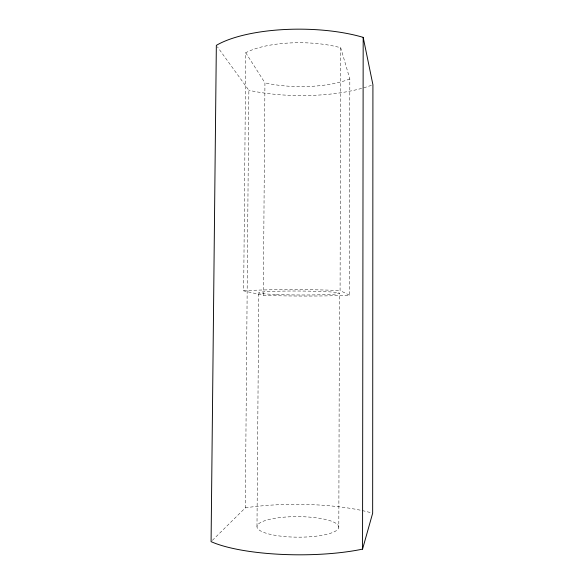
<?xml version="1.0" encoding="UTF-8"?>
<svg xmlns="http://www.w3.org/2000/svg" width="584" height="584" viewBox="0 0 584 584"><rect width="100%" height="100%" fill="white"/><g stroke="black" fill="none" stroke-linecap="round" stroke-linejoin="round"><path stroke-width="0.44" stroke-dasharray="2.92 2.19" d="M338.815 527.286A40.924 10.271 0.3 0 0 278.057 517.826A40.924 10.271 0.3 0 0 276.801 535.601A40.924 10.271 0.3 0 0 338.815 527.286L339.443 293.175M349.378 295.139L340.078 290.555L340.72 47.771A64.393 21.951 0.3 0 0 245.754 52.757L243.674 290.847L263.347 295.329A65.328 3.205 0.3 0 0 349.378 295.139L349.831 78.935L340.72 47.771M256.982 526.396L258.8 292.839M263.347 295.329L264.939 82.848L245.754 52.757M212.372 540.368L245.316 507.854L248.864 90.294L217.409 46.837M371.366 85.315A97.01 33.208 0.3 0 1 248.864 90.294M245.316 507.854A99.9 25.236 0.3 0 1 371.869 512.986M349.831 78.935A64.393 21.951 0.3 0 1 264.939 82.848M243.674 290.847A65.328 3.205 0.3 0 1 340.078 290.555M276.356 294.511A40.332 1.971 0.3 0 0 339.333 293.358A40.332 1.971 0.3 0 0 281.663 291.131A40.332 1.971 0.3 0 0 276.356 294.511"/><path stroke-width="0.88" d="M362.554 549.121L363.182 37.369A97.01 33.208 0.3 0 0 216.343 45.362L211.079 541.638A99.9 25.236 0.3 0 0 362.554 549.121L372.658 513.212L372.921 84.738L363.182 37.369"/></g></svg>
